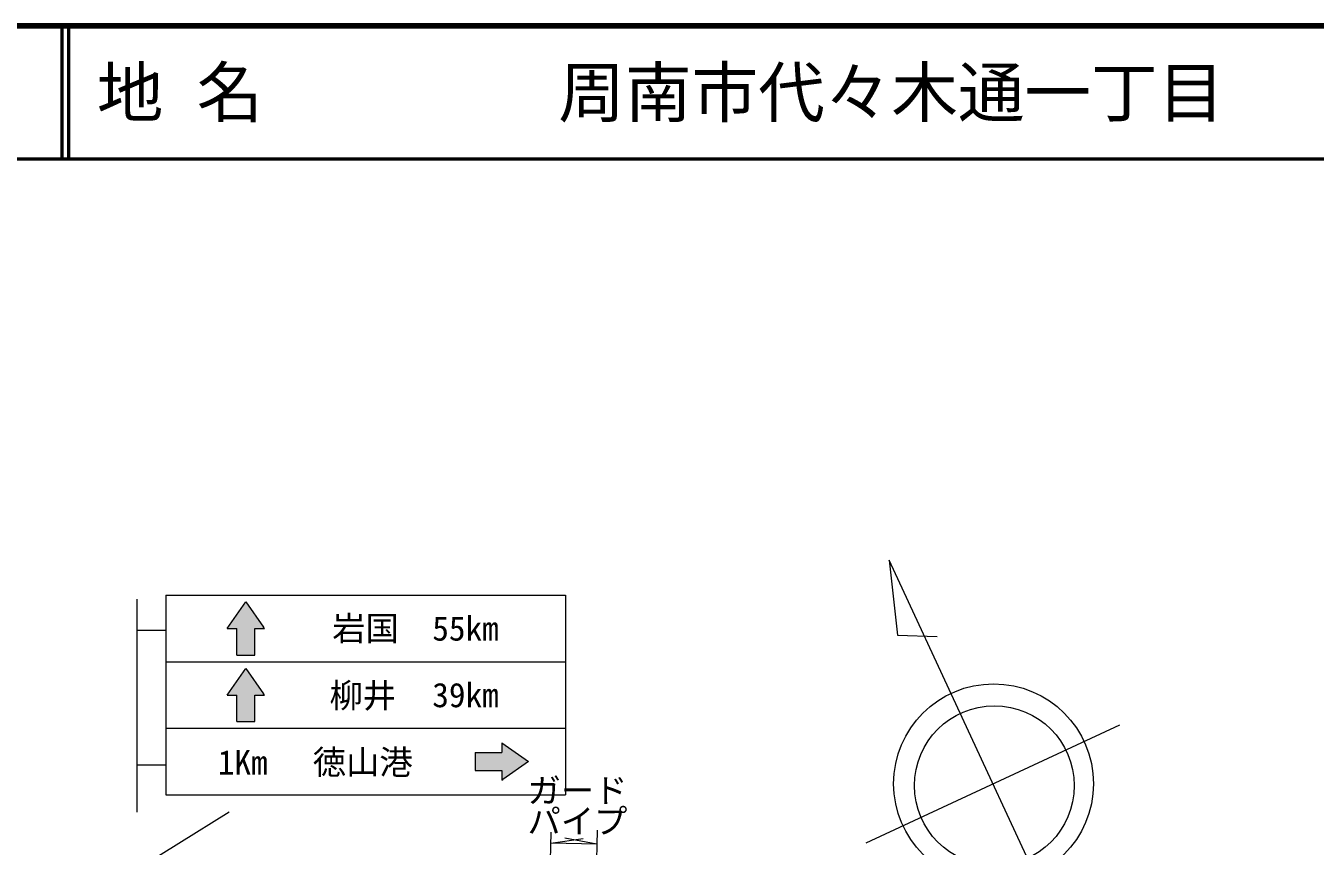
# Model space of a CAD drawing. Units: millimetres at full size, sheet at 1:1000; details may follow other scales. Extents: x 40000 to 680000, y 20000 to 380000.
# Drawn here: x 365050 to 461848, y 318393 to 380000 of the extents above; entities that cross this region are included whole.
import ezdxf
from ezdxf.enums import TextEntityAlignment as Align

# ---------------------------------------------------------------- set-up
doc = ezdxf.new("R2010")
doc.units = ezdxf.units.MM
doc.header["$LTSCALE"] = 1000
for name, color, linetype, lineweight in [('M-BMK-SRVR', 3, 'Continuous', 13), ('M-STR-HTXT', 7, 'Continuous', 13), ('M-STR-STRC', 7, 'Continuous', 13), ('M-TTL', 2, 'Continuous', 140), ('M-TTL-LINE', 7, 'Continuous', 50)]:
    doc.layers.add(name, color=color, linetype=linetype, lineweight=lineweight)
doc.layers.add('M-TTL-TXT', color=7, linetype='Continuous')
doc.styles.add('ＭＳ ゴシック', font='')
doc.styles.get('ＭＳ ゴシック').set_extended_font_data('MS Gothic')

msp = doc.modelspace()

# ---------------------------------------------------------------- hatches: boundary and pattern name
at = {"layer": 'M-STR-STRC'}
for points in [[(380884, 332747), (380884, 334747), (380159, 334747), (381559, 336747), (382898, 334834), (382959, 334747), (382234, 334747), (382234, 332747)], [(380884, 332747), (380884, 334747), (380159, 334747), (381559, 336747), (382898, 334834), (382959, 334747), (382234, 334747), (382234, 332747)], [(380884, 327747), (380884, 329747), (380159, 329747), (381559, 331747), (382898, 329834), (382959, 329747), (382234, 329747), (382234, 327747)], [(398784, 325422), (400784, 325422), (400784, 326147), (402784, 324747), (400870, 323408), (400784, 323347), (400784, 324072), (398784, 324072)]]:
    msp.add_hatch(color=256, dxfattribs=at).paths.add_polyline_path(points)

# ---------------------------------------------------------------- linework, layer by layer
at = {"layer": 'M-BMK-SRVR'}
for p, q in [((443774, 309921), (429853, 339874)), ((429853, 339874), (430479, 334241)), ((430479, 334241), (433478, 334151)), ((428141, 318645), (447184, 327496))]:
    msp.add_line(p, q, dxfattribs=at)
for centre, radius in [((437701, 323088), 7500), ((437759, 322941), 6000)]:
    msp.add_circle(centre, radius, dxfattribs=at)
at = {"layer": 'M-STR-HTXT'}
for p, q in [((404475, 319456), (404282, 311376)), ((407951, 319599), (407764, 311293)), ((404455, 318635), (406889, 318961)), ((407927, 318552), (404455, 318635)), ((407927, 318552), (405513, 318994))]:
    msp.add_line(p, q, dxfattribs=at)
at = {"layer": 'M-STR-STRC'}
for p, q in [((373409, 320954), (373409, 336954)), ((375559, 337247), (375559, 322247)), ((375559, 337247), (405559, 337247)), ((405559, 337247), (405559, 322247)), ((380159, 334747), (381559, 336747)), ((381559, 336747), (382898, 334834)), ((373409, 334615), (375559, 334615)), ((380159, 334747), (380884, 334747)), ((380884, 332747), (380884, 334747)), ((382234, 332747), (382234, 334747)), ((382234, 334747), (382959, 334747)), ((382959, 334747), (382898, 334834)), ((375559, 332247), (405559, 332247)), ((380884, 332747), (382234, 332747)), ((405559, 332247), (405559, 327247)), ((380159, 329747), (381559, 331747)), ((381559, 331747), (382898, 329834)), ((380159, 329747), (380884, 329747)), ((380884, 327747), (380884, 329747)), ((382234, 327747), (382234, 329747)), ((382234, 329747), (382959, 329747)), ((382959, 329747), (382898, 329834)), ((375559, 327247), (405559, 327247)), ((380884, 327747), (382234, 327747)), ((398784, 325422), (400784, 325422)), ((398784, 325422), (398784, 324072)), ((400784, 326147), (402784, 324747)), ((400784, 326147), (400784, 325422)), ((373409, 324499), (375559, 324499)), ((402784, 324747), (400870, 323408)), ((398784, 324072), (400784, 324072)), ((400784, 324072), (400784, 323347)), ((400784, 323347), (400870, 323408)), ((375559, 322247), (405559, 322247)), ((380308, 320941), (342012, 297207))]:
    msp.add_line(p, q, dxfattribs=at)
at = {"layer": 'M-TTL'}
msp.add_line((680000, 380000), (40000, 380000), dxfattribs=at)
at = {"layer": 'M-TTL-LINE'}
for p, q in [((367750, 380000), (367750, 370000)), ((368250, 380000), (368250, 370000)), ((40000, 370000), (680000, 370000))]:
    msp.add_line(p, q, dxfattribs=at)

# ---------------------------------------------------------------- texts
at = {"layer": 'M-STR-HTXT', "style": 'ＭＳ ゴシック'}
for s, p in [('ガード', (402718, 321107)), ('パイプ', (402718, 318798))]:
    msp.add_text(s, height=1833, rotation=0.107, dxfattribs=at).set_placement(p, align=Align.BOTTOM_LEFT)
at = {"layer": 'M-STR-STRC', "style": 'ＭＳ ゴシック'}
for s, p in [('岩国', (390559, 334747)), ('55km', (398059, 334747)), ('柳井', (390346, 329707)), ('39km', (398059, 329747)), ('1Km', (381336, 324692)), ('徳山港', (390346, 324707))]:
    msp.add_text(s, height=1833, dxfattribs=at).set_placement(p, align=Align.MIDDLE_CENTER)
at = {"layer": 'M-TTL-TXT', "style": 'ＭＳ ゴシック'}
for s, p in [('地 名', (370380, 375000)), ('周南市代々木通一丁目', (405024, 375000))]:
    msp.add_text(s, height=3666, dxfattribs=at).set_placement(p, align=Align.MIDDLE_LEFT)

doc.saveas('drawing.dxf')
